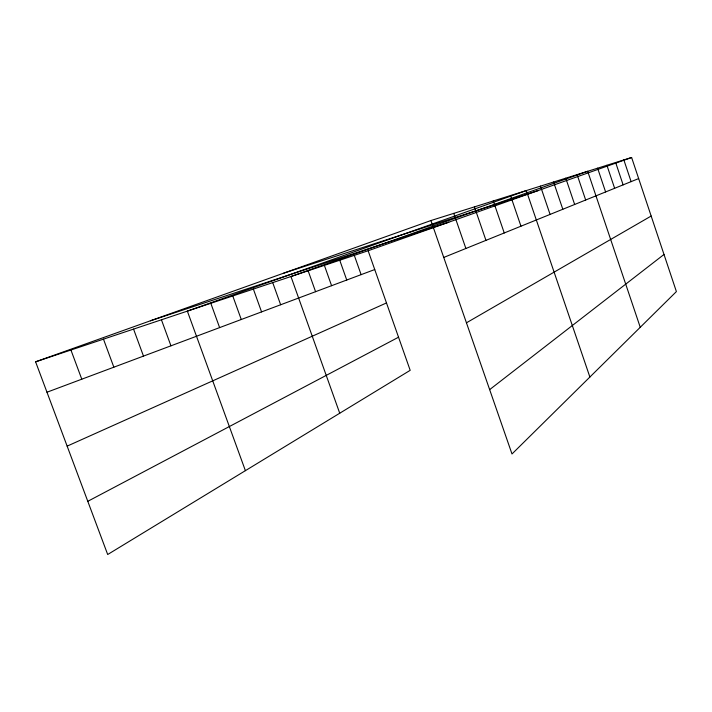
<?xml version="1.0" encoding="UTF-8"?>
<svg xmlns="http://www.w3.org/2000/svg" width="712" height="712" viewBox="0 0 712 712"><rect width="100%" height="100%" fill="white"/><g stroke="black" fill="none" stroke-linecap="round" stroke-linejoin="round"><path stroke-width="1.07" d="M489.651 389.624L664.002 254.46M466.449 322.812L651.168 216.039M87.79 501.31L398.542 337.203M67.142 446.13L386.483 302.938M443.745 257.441L638.655 178.579M46.974 392.223L374.743 269.545M35.6 361.821L368.131 250.749L410.183 370.329L107.69 554.506L35.6 361.821L430.929 220.542L631.615 157.494L676.4 291.582L511.999 453.971L430.929 220.542M368.131 250.749L631.615 157.494M150.365 320.809L448.809 222.197M283.759 273.132L538.156 190.576M70.933 350.019L81.782 379.193M103.48 339.152L113.849 367.196M133.562 329.104L143.486 356.098M161.437 319.795L170.951 345.818M245.4 470.668L187.354 311.135L526.302 190.576L589.883 377.04M210.814 303.303L219.616 327.6M232.771 295.97L241.27 319.501M272.723 282.62L280.653 304.763M253.374 289.09L261.571 311.901M339.731 413.227L290.95 276.532L587.694 171.289L640.248 327.289M324.378 265.371L331.587 285.699M308.136 270.791L315.576 291.689M354.309 255.368L361.109 274.645M339.749 260.236L346.744 280.021M453.749 213.369L465.888 248.479M493.265 200.953L504.247 232.958M474.432 206.872L485.958 240.362M510.486 195.542L520.97 226.194M553.571 182.014L562.818 209.266M540.461 186.126L550.082 214.419M577.103 174.618L585.673 200.019M565.755 178.178L574.655 204.477M606.9 165.255L614.634 188.297M597.608 168.174L605.601 191.955M623.854 159.924L631.117 181.631M615.64 162.514L623.125 184.862"/></g></svg>
